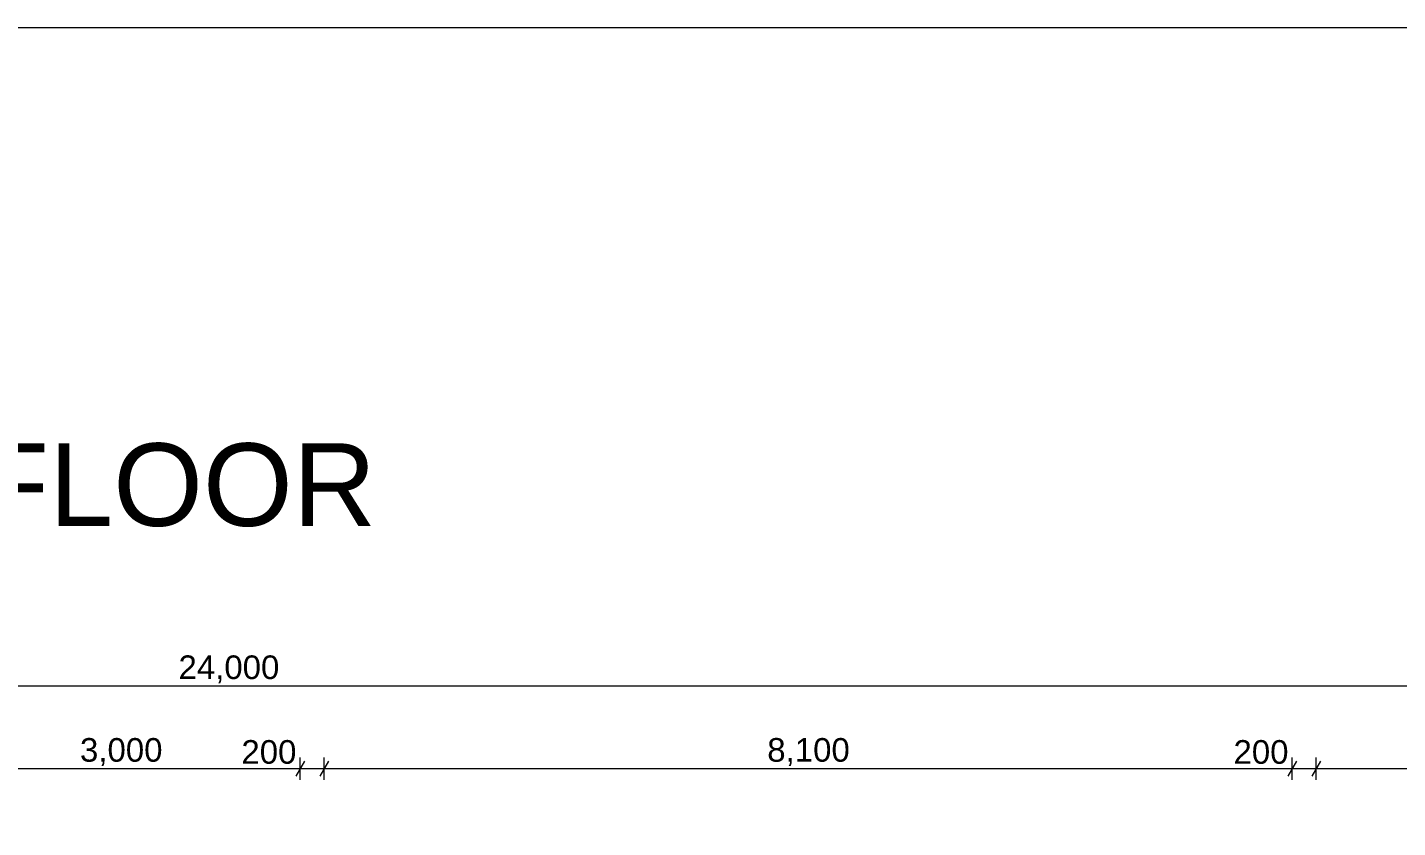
# Model space of a CAD drawing. Header units: millimetres. Extents: x 0.5 to 15.9, y 0.5 to 11.1.
# Drawn here: x 7.778 to 12.291, y 8.467 to 11.102 of the extents above; entities that cross this region are included whole.
import ezdxf

# ---------------------------------------------------------------- set-up
doc = ezdxf.new("R2010")
doc.units = ezdxf.units.MM
doc.layers.add('PDF_Geometry', color=7, linetype='Continuous', true_color=0x029e21)
doc.layers.add('PDF_Text', color=7, linetype='Continuous')
doc.styles.add('PDF Arial-BoldMT', font='arial.ttf')
doc.styles.add('PDF ArialMT', font='arial.ttf')

msp = doc.modelspace()

# ---------------------------------------------------------------- linework, layer by layer
at = {"layer": 'PDF_Geometry', "color": 7, "lineweight": 13}
msp.add_lwpolyline([(0.5937, 11.1016), (15.948, 11.1016), (15.948, 0.5898), (0.5937, 0.5898)], close=True, dxfattribs=at)
for points in [[(3.6133, 8.9332), (3.6373, 8.9332), (3.7161, 8.9332), (13.1649, 8.9332), (13.2437, 8.9332), (13.2677, 8.9332)], [(8.6909, 8.6856), (8.6625, 8.6364)], [(8.6767, 8.6241), (8.6767, 8.6979)], [(8.7697, 8.6856), (8.7413, 8.6364)], [(8.7555, 8.6241), (8.7555, 8.6979)], [(11.9587, 8.6856), (11.9302, 8.6364)], [(11.9445, 8.6241), (11.9445, 8.6979)], [(12.0374, 8.6856), (12.009, 8.6364)], [(12.0232, 8.6241), (12.0232, 8.6979)], [(3.6133, 8.661), (3.6373, 8.661), (3.7161, 8.661), (5.1334, 8.661), (5.2121, 8.661), (6.157, 8.661), (6.2358, 8.661), (7.4169, 8.661), (7.4956, 8.661), (8.6767, 8.661), (8.7555, 8.661), (11.9445, 8.661), (12.0232, 8.661), (13.1649, 8.661), (13.2437, 8.661), (13.2677, 8.661)]]:
    msp.add_lwpolyline(points, dxfattribs=at)

# ---------------------------------------------------------------- texts
at = {"layer": 'PDF_Text', "color": 173, "true_color": 0x5555ff, "insert": (5.8224, 9.5941), "char_height": 0.272127, "attachment_point": 4, "style": 'PDF Arial-BoldMT'}
msp.add_mtext('GROUND FLOOR', dxfattribs=at)
at = {"layer": 'PDF_Text', "char_height": 0.07775, "attachment_point": 4, "style": 'PDF ArialMT'}
for s, insert in [('24,000', (8.276, 8.9875)), ('3,000', (7.9515, 8.7153)), ('200', (8.4832, 8.7153)), ('8,100', (10.2153, 8.7153)), ('200', (11.751, 8.7153))]:
    msp.add_mtext(s, dxfattribs=dict(at, insert=insert))

doc.saveas('drawing.dxf')
